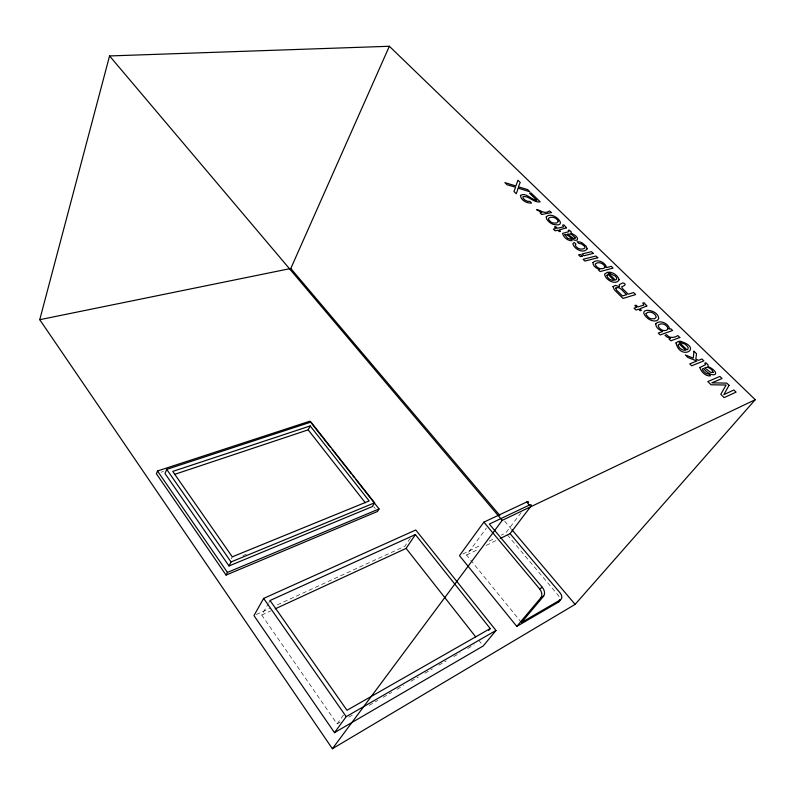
<?xml version="1.0" encoding="UTF-8"?>
<svg xmlns="http://www.w3.org/2000/svg" width="795" height="795" viewBox="0 0 795 795"><rect width="100%" height="100%" fill="white"/><g stroke="black" fill="none" stroke-linecap="round" stroke-linejoin="round"><path stroke-width="0.6" stroke-dasharray="3.98 2.98" d="M231.266 558.855L232.289 556.838M340.29 722.049L337.08 723.897L261.754 615.042L268.273 603.624M268.869 602.58L270.052 600.503M410.309 538.126L404.864 546.264L276.481 605.253M337.08 723.897L344.861 713.204M521.441 622.515L466.585 555.069L486.401 528.079M521.103 512.656L505.749 532.978L501.337 535.134M348.856 717.1L354.212 714.019M369.208 705.364L377.774 700.425M383.13 697.334L391.697 692.385M397.043 689.305L403.472 685.598M410.965 681.265L418.468 676.943M424.888 673.236L432.381 668.913M438.81 665.206L446.303 660.884M453.796 656.551L460.226 652.844M467.718 648.521L474.148 644.815M466.585 555.069L478.55 549.176M486.152 545.43L495.941 540.6M462.799 554.026L481.522 544.853M489.223 541.067L494.728 538.374M261.754 615.042L270.707 610.908M256.209 614.565L269.724 608.354M242.873 555.675L246.311 554.254M161.097 472.23L163.462 471.455M504.626 521.122L511.036 528.695M507.329 534.856L558.09 595.147A6.39 4.214 41.8 0 1 559.362 597.154M373.66 506.594L375.19 508.542M478.689 640.144L481.73 644.01"/><path stroke-width="1.19" d="M39.75 319.689L109.561 55.948L389.351 46.269L755.25 399.696L575.103 604.389L332.389 748.731L39.75 319.689L290.791 268.491L389.351 46.269M330.631 447.515L309.881 421.191L157.509 470.998L156.386 473.78L226.078 575.073L377.496 511.463L379.056 508.949L355.991 479.693M166.721 469.368L165.002 473.552L229 565.97L372.279 506.604L374.614 502.808L310.964 422.075L166.721 469.368L231.057 561.946L229 565.97M226.078 575.073L227.44 572.42L379.056 508.949M174.502 474.406L308.172 429.857L310.209 425.941L369.168 500.92L232.289 556.838L172.734 471.415L310.209 425.941M263.632 598.416L253.953 615.598L334.486 732.652L483.261 645.947L495.981 630.475L415.765 529.987L263.632 598.416L346.203 716.653L334.486 732.652M275.189 608.841L406.116 548.391L415.387 534.578L490.217 628.557L488.687 630.445M528.466 502.659A6.141 1.51 -40.5 0 0 526.668 502.023L483.867 522.156L459.49 555.645L516.79 626.4L558.418 602.143L560.386 599.857A6.4 4.214 41.8 0 0 560.048 592.861L510.082 533.644L500.293 538.463M332.389 748.731L502.231 520.347L755.25 399.696M510.082 533.644L530.325 507.011A6.151 1.491 -40.5 0 0 529.331 505.093L526.668 502.023M516.79 626.4L540.848 597.77L543.561 596.22A6.807 4.651 59.8 0 0 542.339 587.366L489.342 524.074L529.331 505.093M543.561 596.22L521.441 622.515L560.386 599.857M346.203 716.653L495.981 630.475M490.217 628.557L346.988 710.293L270.052 600.503L415.387 534.578M540.848 597.77A6.827 4.651 59.9 0 0 539.616 588.886L542.339 587.366M231.057 561.946L374.614 502.808M290.791 268.491L499.826 515.448M511.831 529.639L575.103 604.389M109.561 55.948L502.231 520.347M483.867 522.156L539.616 588.886M332.171 449.463L351.38 473.85M352.92 475.798L354.461 477.745M406.116 548.391L475.678 636.865M308.172 429.857L365.322 502.778M157.509 470.998L227.44 572.42M559.849 599.818A6.39 4.214 41.8 0 1 558.418 602.143M678.165 344.951C678.572 348.25 682.557 350.724 685.747 350.227L679.169 343.818L678.165 344.951M613.015 286.607L614.416 289.877L623.002 298.433L635.642 294.577L633.575 292.56L628.189 294.19L622.445 288.515L621.69 286.766C625.814 285.316 626.39 283.914 622.863 282.861L619.285 284.69L619.524 286.757L615.529 285.385L613.015 286.607M564.867 234.754L567.67 238.321L570.482 239.116L572.122 240.716C567.958 241.084 563.317 237.258 562.542 233.382L568.882 231.623L568.216 230.401L569.379 230.143L571.376 232.061L570.909 233.154C573.334 234.267 579.008 236.84 577.25 240.11C572.32 241.73 569.687 234.942 565.414 234.445L564.867 234.754M699.799 367.519C701.031 371.682 705.801 376.621 710.551 375.846L708.643 373.978L706.447 373.67L704.221 371.971L702.432 369.755L702.323 369.019L703.505 368.473C713.055 379.99 722.933 373.571 707.908 366.396L708.156 364.955L705.851 362.729L704.758 363.176L705.642 364.657L699.799 367.519M558.378 221.368L556.55 223.097L553.121 222.968A3.578 1.689 30.6 0 1 550.508 221.666L548.51 219.41L548.52 218.237C551.69 215.852 556.937 217.8 558.378 221.368M619.126 279.681C616.205 285.932 605.045 279.83 604.578 274.126L607.38 272.238L615.39 280.049L616.433 279.472L616.801 278.131L615.419 276.193L610.56 273.808L608.761 272.059C613.134 272.327 617.864 275.348 619.126 279.681M655.726 323.903C655.646 327.689 659.621 330.263 662.801 331.455L658.26 333.065L660.168 334.943L672.61 330.491L670.811 328.742L669.668 329.15C668.883 323.644 659.671 319.093 655.726 323.903M615.747 288.168L616.463 290.026L622.415 295.939L626.758 294.627C623.588 292.689 620.666 286.081 616.045 287.8L615.747 288.168M658.657 318.149C658.449 321.448 653.858 321.339 651.542 320.455A6.926 3.359 34.1 0 1 647.488 318.179C635.096 306.989 657.882 308.53 658.657 318.149M575.381 237.725L574.865 238.51L573.324 238.321L567.451 234.038L571.277 234.157L575.381 237.725M606.913 275.378C607.151 278.548 611.156 280.655 614.098 280.357L608.016 274.414L606.913 275.378M693.965 351.241L693.26 358.118L685.33 354.958L687.904 357.472L696.867 361.019L689.742 363.881L691.7 365.799L703.873 360.87L701.935 358.982L698.636 360.314L695.804 359.121L696.529 353.725L693.965 351.241M646.087 313.508L646.246 314.899L648.511 317.444A3.836 1.858 34.1 0 0 651.264 318.815L654.653 318.725L656.253 317.135C655.507 313.041 649.137 310.169 646.087 313.508M546.235 216.956L546.731 219.35L549.385 222.212A6.459 3.051 30.6 0 0 553.211 224.359C569.995 228.175 552.853 209.661 546.235 216.956M592.971 262.539C592.623 266.146 596.657 268.462 599.619 269.515L598.367 269.853L600.145 271.582L613.064 268.084L611.246 266.325L606.545 267.587C605.512 262.3 597.055 258.474 592.971 262.539M587.187 248.785C583.788 254.142 574.04 249.064 572.847 243.767L574.229 242.425L575.948 244.105L575.222 245.148C576.524 248.537 581.115 250.167 584.325 248.477L584.891 247.722A3.279 1.56 31.6 0 0 584.355 246.112L581.403 243.886L578.869 243.409L577.15 241.74L579.277 241.859A5.456 2.594 31.5 0 1 582.347 243.051L586.124 246.221L587.187 248.785M668.068 328.564L667.889 329.249C664.908 332.469 658.926 329.547 658.23 325.702L658.707 324.757C662.026 322.382 667.104 324.857 668.068 328.564M520.467 195.421C520.685 200.221 527.075 203.659 531.597 203.043L529.887 201.373L527.612 201.334L524.829 199.992L523.07 198.164L523.011 196.623C529.132 195.481 533.674 203.192 540.173 201.811L531.03 192.927L529.52 193.195L536.784 200.27C531.249 200.032 525.883 191.903 520.467 195.421M675.979 342.903C680.281 361.556 704.082 347.832 679.675 341.105L681.623 343.003L684.247 343.698L686.661 345.457L688.212 347.584L687.963 349.124L686.989 349.83L678.324 341.383L675.979 342.903M605.005 267.09L604.806 267.677C601.745 270.221 596.091 268.154 595.256 264.338L595.505 263.741C598.595 261.247 604.011 263.413 605.005 267.09M518.201 188.177L516.263 193.761L513.958 191.506L515.597 187.232L507.071 184.748L504.895 182.621L515.925 185.96L517.952 180.217L520.208 182.413L518.429 186.855L527.572 189.568L529.788 191.724L518.201 188.177M646.822 305.956L639.836 308.818L641.376 310.328L640.114 310.736L638.574 309.225L636 310.06L634.062 308.172L636.646 307.347L634.837 305.578L636.109 305.171L637.918 306.94L643.88 305.032L642.777 303.054L643.98 302.676L646.822 305.956M729.045 385.327L723.857 394.618L733.855 390.007L736.061 392.144L724.126 397.599L720.797 394.33L726.064 385.019L711.058 384.78L707.808 381.59L719.863 376.403L722.019 378.5L711.843 382.852L726.779 383.12L729.045 385.327M566.438 227.827L559.133 229.954L560.535 231.325L559.223 231.613L557.822 230.242L555.149 230.828L553.38 229.099L556.063 228.513L554.413 226.903L555.725 226.615L557.375 228.235L563.566 226.883L562.641 225.124L563.894 224.856L566.438 227.827M713.204 372.378L710.631 372.378L704.708 367.856C707.957 366.018 712.35 369.248 713.204 372.378M679.824 337.507L670.861 340.807L668.983 338.968L670.543 338.402L666.846 336.941L664.998 335.281L666.607 334.705C669.281 338.461 674.329 337.994 677.867 335.599L679.824 337.507M597.76 257.769L584.891 261.068L583.093 259.299L595.962 256.02L597.76 257.769M582.198 256.189L580.39 256.646L578.561 254.857L580.37 254.4L582.198 256.189M593.279 253.406L583.957 255.752L582.129 253.963L591.46 251.647L593.279 253.406M551.263 212.583L541.733 214.501L540.103 212.911L541.763 212.583L536.615 209.701C540.878 209.781 543.939 214.819 549.554 210.923L551.263 212.583"/></g></svg>
